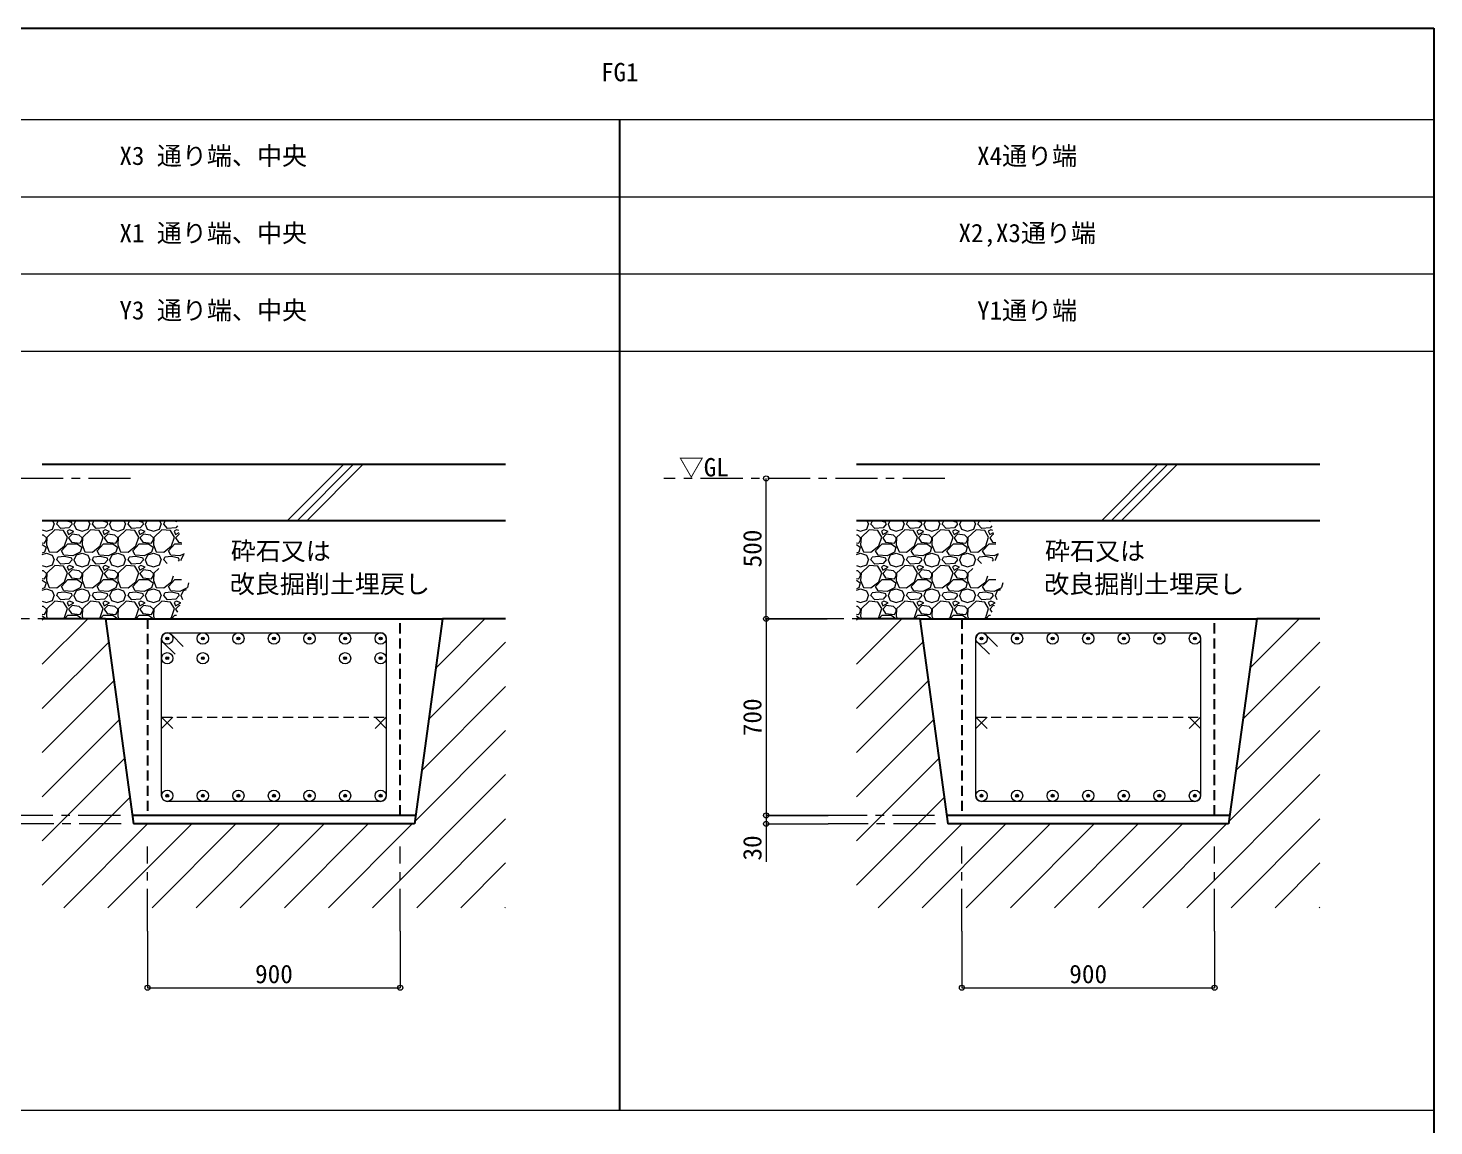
# Model space of a CAD drawing. Units: millimetres on the paper, enlarged 100 times, with parts at 1:30. Extents: x -138278 to 134990, y -16593 to 30671.
# Drawn here: x 99065 to 115755, y -5030 to 7996 of the extents above; entities that cross this region are included whole.
import ezdxf
from ezdxf.enums import TextEntityAlignment as Align

# ---------------------------------------------------------------- set-up
doc = ezdxf.new("R2010")
doc.units = ezdxf.units.MM
doc.header["$LTSCALE"] = 100
doc.linetypes.add('CHAIN1', pattern=[8, 5, -1, 1, -1])
doc.linetypes.add('DASHED1', pattern=[1.8, 1.2, -0.6])
for name, color, linetype, lineweight in [('1-0_基準線', 3, 'Continuous', 25), ('1-1_躯体', 7, 'Continuous', 18), ('1-5_仕上げ', 7, 'Continuous', 18), ('1-7_寸法', 4, 'Continuous', 9), ('1-8_補助線', 4, 'Continuous', 9), ('1-F_', 4, 'CHAIN1', 9), ('E-E_', 1, 'Continuous', 18)]:
    doc.layers.add(name, color=color, linetype=linetype, lineweight=lineweight)
doc.layers.add('1-2_間仕切り', color=7, linetype='Continuous')
doc.styles.add('ＭＳ ゴシック', font='')
doc.styles.get('ＭＳ ゴシック').set_extended_font_data('MS Gothic')

# ---------------------------------------------------------------- blocks, each defined once
blk = doc.blocks.new('D25')
at = {"layer": '1-1_躯体'}
for radius in [2011, 503, 377, 251, 126]:
    blk.add_circle((0, 0), radius, dxfattribs=at)
blk = doc.blocks.new('_Small')
at = {"layer": 'E-E_'}
blk.add_circle((0, 0), 25, dxfattribs=at)

msp = doc.modelspace()

# ---------------------------------------------------------------- linework, layer by layer
at = {"layer": '1-0_基準線'}
for p, q in [((96421.3, 7995.8), (115754.6, 7995.8)), ((115754.6, 7995.8), (115754.6, -10843.1)), ((106087.9, 6912.5), (106087.9, -4843.1)), ((99234.1, 2820), (104734.1, 2820)), ((108900.8, 2820), (114400.8, 2820)), ((99234.1, 2153.3), (104734.1, 2153.3)), ((108900.8, 2153.3), (114400.8, 2153.3)), ((99984.1, 986.6), (99234.1, 986.6)), ((99984.1, 986.6), (103984.1, 986.6)), ((99984.1, 986.6), (100317.4, -1446.3)), ((103984.1, 986.6), (103650.8, -1446.3)), ((104734.1, 986.6), (103984.1, 986.6)), ((109650.8, 986.6), (108900.8, 986.6)), ((109650.8, 986.6), (113650.8, 986.6)), ((109650.8, 986.6), (109984.1, -1446.3)), ((113650.8, 986.6), (113317.4, -1446.3)), ((114400.8, 986.6), (113650.8, 986.6)), ((103660, -1346.3), (100306.3, -1346.3)), ((103650.8, -1446.3), (100317.4, -1446.3)), ((113326.7, -1346.3), (109973, -1346.3)), ((113317.4, -1446.3), (109984.1, -1446.3))]:
    msp.add_line(p, q, dxfattribs=at)
at = {"layer": '1-0_基準線', "color": 7, "lineweight": 18}
for p, q in [((96421.3, 6912.5), (115754.6, 6912.5)), ((96421.3, 5995.8), (115754.6, 5995.8)), ((96421.3, 5079.2), (115754.6, 5079.2)), ((96421.3, 4162.5), (115754.6, 4162.5)), ((96421.3, -4843.1), (115754.6, -4843.1))]:
    msp.add_line(p, q, dxfattribs=at)
at = {"layer": '1-0_基準線', "linetype": 'DASHED1'}
for p, q in [((100484.1, 986.6), (100484.1, -1346.3)), ((103484.1, -1346.3), (103484.1, 986.6)), ((110150.8, 986.6), (110150.8, -1346.3)), ((113150.8, -1346.3), (113150.8, 986.6))]:
    msp.add_line(p, q, dxfattribs=at)
at = {"layer": '1-1_躯体'}
for p, q in [((100650.8, -1113), (100650.8, 753.3)), ((100670.5, 706.1), (100811, 565.7)), ((100717.4, 820), (103250.8, 820)), ((100766.2, 800.4), (100906.7, 659.9)), ((103317.4, 753.3), (103317.4, -1113)), ((110317.4, -1113), (110317.4, 753.3)), ((110337.2, 706.1), (110477.7, 565.7)), ((110384.1, 820), (112917.4, 820)), ((110432.9, 800.4), (110573.4, 659.9)), ((112984.1, 753.3), (112984.1, -1113)), ((100650.8, -313.2), (100784.1, -179.9)), ((100784.1, -313.2), (100650.8, -179.9)), ((103184.1, -313.2), (103317.4, -179.9)), ((103317.4, -313.2), (103184.1, -179.9)), ((110317.4, -313.2), (110450.8, -179.9)), ((110450.8, -313.2), (110317.4, -179.9)), ((112850.8, -313.2), (112984.1, -179.9)), ((112984.1, -313.2), (112850.8, -179.9)), ((103250.8, -1179.7), (100717.4, -1179.7)), ((112917.4, -1179.7), (110384.1, -1179.7))]:
    msp.add_line(p, q, dxfattribs=at)
at = {"layer": '1-1_躯体', "linetype": 'DASHED1'}
for p, q in [((100650.8, -179.9), (103317.4, -179.9)), ((110317.4, -179.9), (112984.1, -179.9))]:
    msp.add_line(p, q, dxfattribs=at)
at = {"layer": '1-1_躯体'}
for centre, start, end in [((100717.4, 753.3), 90, 180), ((103250.8, 753.3), 0, 90), ((110384.1, 753.3), 90, 180), ((112917.4, 753.3), 0, 90), ((100717.4, -1113), 180, 270), ((103250.8, -1113), 270, 0), ((110384.1, -1113), 180, 270), ((112917.4, -1113), 270, 0)]:
    msp.add_arc(centre, 66.7, start, end, dxfattribs=at)
at = {"layer": '1-7_寸法'}
for p, q in [((107826.1, 986.6), (107826.1, 2653.3)), ((107815, 986.6), (108552.3, 986.6)), ((108552.3, 986.6), (107826.1, 986.6)), ((107826.1, 986.6), (107826.1, -1346.3)), ((107826.1, -1346.3), (108563.4, -1346.3)), ((108563.4, -1346.3), (107826.1, -1346.3)), ((107826.1, -1446.3), (108563.4, -1446.3)), ((100484.1, -2718.1), (100484.1, -3391.2)), ((103484.1, -2718.1), (103484.1, -3391.2)), ((110150.8, -2718.1), (110150.8, -3391.2)), ((113150.8, -2718.1), (113150.8, -3391.2)), ((100484.1, -3391.2), (103484.1, -3391.2)), ((110150.8, -3391.2), (113150.8, -3391.2))]:
    msp.add_line(p, q, dxfattribs=at)
msp.add_lwpolyline([(107826.1, -1346.3), (107826.1, -1446.3), (107826.1, -1898.9)], dxfattribs=at)
at = {"layer": '1-8_補助線'}
for p, q in [((102145.1, 2153.3), (102811.8, 2820)), ((102261.8, 2153.3), (102928.4, 2820)), ((102378.4, 2153.3), (103045.1, 2820)), ((111811.8, 2153.3), (112478.4, 2820)), ((111928.4, 2153.3), (112595.1, 2820)), ((112045.1, 2153.3), (112711.8, 2820)), ((99234.1, 2042.9), (99282.6, 2028.6)), ((99282.6, 2028.6), (99354.6, 2049.8)), ((99384.2, 2041.3), (99286.8, 1952.4)), ((99354.6, 2049.8), (99375.7, 2109)), ((99355.3, 2153.3), (99375.7, 2109)), ((99485.8, 2032.8), (99384.2, 2041.3)), ((99405.4, 2109), (99418.1, 2142.9)), ((99451.9, 2058.2), (99405.4, 2109)), ((99498.5, 2151.4), (99418.1, 2142.9)), ((99549.3, 2066.7), (99451.9, 2058.2)), ((99532.4, 1956.6), (99485.8, 2032.8)), ((99583.2, 2130.2), (99498.5, 2151.4)), ((99557.8, 2041.3), (99528.1, 2028.6)), ((99528.1, 2028.6), (99545.1, 1986.3)), ((99545.1, 1986.3), (99608.6, 2024.4)), ((99587.4, 2109), (99549.3, 2066.7)), ((99608.6, 2024.4), (99557.8, 2041.3)), ((99587.4, 2109), (99583.2, 2130.2)), ((99608.6, 2109), (99634, 2049.8)), ((99612.8, 2109), (99631.7, 2153.3)), ((99634, 2049.8), (99705.9, 2028.6)), ((99705.9, 2028.6), (99777.9, 2049.8)), ((99807.5, 2041.3), (99710.2, 1952.4)), ((99777.9, 2049.8), (99799.1, 2109)), ((99778.6, 2153.3), (99799.1, 2109)), ((99909.1, 2032.8), (99807.5, 2041.3)), ((99828.7, 2109), (99841.4, 2142.9)), ((99875.3, 2058.2), (99828.7, 2109)), ((99921.8, 2151.4), (99841.4, 2142.9)), ((99972.6, 2066.7), (99875.3, 2058.2)), ((99955.7, 1956.6), (99909.1, 2032.8)), ((100006.5, 2130.2), (99921.8, 2151.4)), ((99981.1, 2041.3), (99951.5, 2028.6)), ((99951.5, 2028.6), (99968.4, 1986.3)), ((99968.4, 1986.3), (100031.9, 2024.4)), ((100010.7, 2109), (99972.6, 2066.7)), ((100031.9, 2024.4), (99981.1, 2041.3)), ((100010.7, 2109), (100006.5, 2130.2)), ((100031.9, 2109), (100057.3, 2049.8)), ((100036.1, 2109), (100055.1, 2153.3)), ((100057.3, 2049.8), (100129.3, 2028.6)), ((100129.3, 2028.6), (100201.2, 2049.8)), ((100230.9, 2041.3), (100133.5, 1952.4)), ((100201.2, 2049.8), (100222.4, 2109)), ((100202, 2153.3), (100222.4, 2109)), ((100332.5, 2032.8), (100230.9, 2041.3)), ((100252, 2109), (100264.7, 2142.9)), ((100298.6, 2058.2), (100252, 2109)), ((100345.2, 2151.4), (100264.7, 2142.9)), ((100396, 2066.7), (100298.6, 2058.2)), ((100379, 1956.6), (100332.5, 2032.8)), ((100429.8, 2130.2), (100345.2, 2151.4)), ((100404.4, 2041.3), (100374.8, 2028.6)), ((100374.8, 2028.6), (100391.7, 1986.3)), ((100391.7, 1986.3), (100455.2, 2024.4)), ((100434.1, 2109), (100396, 2066.7)), ((100455.2, 2024.4), (100404.4, 2041.3)), ((100434.1, 2109), (100429.8, 2130.2)), ((100455.2, 2109), (100480.6, 2049.8)), ((100459.5, 2109), (100478.4, 2153.3)), ((100480.6, 2049.8), (100552.6, 2028.6)), ((100552.6, 2028.6), (100624.6, 2049.8)), ((100654.2, 2041.3), (100556.8, 1952.4)), ((100624.6, 2049.8), (100645.7, 2109)), ((100625.3, 2153.3), (100645.7, 2109)), ((100755.8, 2032.8), (100654.2, 2041.3)), ((100675.4, 2109), (100688.1, 2142.9)), ((100721.9, 2058.2), (100675.4, 2109)), ((100768.5, 2151.4), (100688.1, 2142.9)), ((100819.3, 2066.7), (100721.9, 2058.2)), ((100802.4, 1956.6), (100755.8, 2032.8)), ((100829.8, 2136.1), (100768.5, 2151.4)), ((100827.8, 2041.3), (100798.1, 2028.6)), ((100798.1, 2028.6), (100815.1, 1986.3)), ((100815.1, 1986.3), (100858.2, 2012.2)), ((100840.3, 2090.1), (100819.3, 2066.7)), ((100853.5, 2032.7), (100827.8, 2041.3)), ((108900.8, 2042.9), (108949.3, 2028.6)), ((108949.3, 2028.6), (109021.2, 2049.8)), ((109050.9, 2041.3), (108953.5, 1952.4)), ((109021.2, 2049.8), (109042.4, 2109)), ((109022, 2153.3), (109042.4, 2109)), ((109152.5, 2032.8), (109050.9, 2041.3)), ((109072, 2109), (109084.7, 2142.9)), ((109118.6, 2058.2), (109072, 2109)), ((109165.2, 2151.4), (109084.7, 2142.9)), ((109216, 2066.7), (109118.6, 2058.2)), ((109199, 1956.6), (109152.5, 2032.8)), ((109249.8, 2130.2), (109165.2, 2151.4)), ((109224.4, 2041.3), (109194.8, 2028.6)), ((109194.8, 2028.6), (109211.7, 1986.3)), ((109211.7, 1986.3), (109275.2, 2024.4)), ((109254.1, 2109), (109216, 2066.7)), ((109275.2, 2024.4), (109224.4, 2041.3)), ((109254.1, 2109), (109249.8, 2130.2)), ((109275.2, 2109), (109300.6, 2049.8)), ((109279.5, 2109), (109298.4, 2153.3)), ((109300.6, 2049.8), (109372.6, 2028.6)), ((109372.6, 2028.6), (109444.6, 2049.8)), ((109474.2, 2041.3), (109376.8, 1952.4)), ((109444.6, 2049.8), (109465.7, 2109)), ((109445.3, 2153.3), (109465.7, 2109)), ((109575.8, 2032.8), (109474.2, 2041.3)), ((109495.4, 2109), (109508.1, 2142.9)), ((109541.9, 2058.2), (109495.4, 2109)), ((109588.5, 2151.4), (109508.1, 2142.9)), ((109639.3, 2066.7), (109541.9, 2058.2)), ((109622.4, 1956.6), (109575.8, 2032.8)), ((109673.2, 2130.2), (109588.5, 2151.4)), ((109647.8, 2041.3), (109618.1, 2028.6)), ((109618.1, 2028.6), (109635.1, 1986.3)), ((109635.1, 1986.3), (109698.6, 2024.4)), ((109677.4, 2109), (109639.3, 2066.7)), ((109698.6, 2024.4), (109647.8, 2041.3)), ((109677.4, 2109), (109673.2, 2130.2)), ((109698.6, 2109), (109724, 2049.8)), ((109702.8, 2109), (109721.7, 2153.3)), ((109724, 2049.8), (109795.9, 2028.6)), ((109795.9, 2028.6), (109867.9, 2049.8)), ((109897.5, 2041.3), (109800.2, 1952.4)), ((109867.9, 2049.8), (109889.1, 2109)), ((109868.6, 2153.3), (109889.1, 2109)), ((109999.1, 2032.8), (109897.5, 2041.3)), ((109918.7, 2109), (109931.4, 2142.9)), ((109965.3, 2058.2), (109918.7, 2109)), ((110011.8, 2151.4), (109931.4, 2142.9)), ((110062.6, 2066.7), (109965.3, 2058.2)), ((110045.7, 1956.6), (109999.1, 2032.8)), ((110096.5, 2130.2), (110011.8, 2151.4)), ((110071.1, 2041.3), (110041.5, 2028.6)), ((110041.5, 2028.6), (110058.4, 1986.3)), ((110058.4, 1986.3), (110121.9, 2024.4)), ((110100.7, 2109), (110062.6, 2066.7)), ((110121.9, 2024.4), (110071.1, 2041.3)), ((110100.7, 2109), (110096.5, 2130.2)), ((110121.9, 2109), (110147.3, 2049.8)), ((110126.1, 2109), (110145.1, 2153.3)), ((110147.3, 2049.8), (110219.3, 2028.6)), ((110219.3, 2028.6), (110291.2, 2049.8)), ((110320.9, 2041.3), (110223.5, 1952.4)), ((110291.2, 2049.8), (110312.4, 2109)), ((110292, 2153.3), (110312.4, 2109)), ((110422.5, 2032.8), (110320.9, 2041.3)), ((110342, 2109), (110354.7, 2142.9)), ((110388.6, 2058.2), (110342, 2109)), ((110435.2, 2151.4), (110354.7, 2142.9)), ((110486, 2066.7), (110388.6, 2058.2)), ((110469, 1956.6), (110422.5, 2032.8)), ((110496.5, 2136.1), (110435.2, 2151.4)), ((110494.4, 2041.3), (110464.8, 2028.6)), ((110464.8, 2028.6), (110481.7, 1986.3)), ((110481.7, 1986.3), (110524.9, 2012.2)), ((110507, 2090.1), (110486, 2066.7)), ((110520.1, 2032.7), (110494.4, 2041.3)), ((99248.7, 1977.8), (99234.1, 1980)), ((99234.1, 1888), (99261.4, 1884.7)), ((99234.1, 1868.7), (99278.4, 1838.1)), ((99282.6, 1948.2), (99248.7, 1977.8)), ((99261.4, 1884.7), (99282.6, 1922.8)), ((99278.4, 1838.1), (99261.4, 1778.8)), ((99286.8, 1952.4), (99282.6, 1863.5)), ((99282.6, 1922.8), (99282.6, 1948.2)), ((99282.6, 1863.5), (99316.5, 1783.1)), ((99405.4, 1778.8), (99498.5, 1850.8)), ((99460.4, 1791.5), (99536.6, 1876.2)), ((99498.5, 1850.8), (99532.4, 1956.6)), ((99536.6, 1876.2), (99646.7, 1876.2)), ((99587.4, 1990.5), (99545.1, 1948.2)), ((99545.1, 1948.2), (99578.9, 1897.4)), ((99578.9, 1897.4), (99684.8, 1884.7)), ((99672.1, 1977.8), (99587.4, 1990.5)), ((99646.7, 1876.2), (99701.7, 1838.1)), ((99705.9, 1948.2), (99672.1, 1977.8)), ((99684.8, 1884.7), (99705.9, 1922.8)), ((99701.7, 1838.1), (99684.8, 1778.8)), ((99710.2, 1952.4), (99705.9, 1863.5)), ((99705.9, 1922.8), (99705.9, 1948.2)), ((99705.9, 1863.5), (99739.8, 1783.1)), ((99828.7, 1778.8), (99921.8, 1850.8)), ((99883.7, 1791.5), (99959.9, 1876.2)), ((99921.8, 1850.8), (99955.7, 1956.6)), ((99959.9, 1876.2), (100070, 1876.2)), ((100010.7, 1990.5), (99968.4, 1948.2)), ((99968.4, 1948.2), (100002.3, 1897.4)), ((100002.3, 1897.4), (100108.1, 1884.7)), ((100095.4, 1977.8), (100010.7, 1990.5)), ((100070, 1876.2), (100125, 1838.1)), ((100129.3, 1948.2), (100095.4, 1977.8)), ((100108.1, 1884.7), (100129.3, 1922.8)), ((100125, 1838.1), (100108.1, 1778.8)), ((100133.5, 1952.4), (100129.3, 1863.5)), ((100129.3, 1922.8), (100129.3, 1948.2)), ((100129.3, 1863.5), (100163.1, 1783.1)), ((100252, 1778.8), (100345.2, 1850.8)), ((100307.1, 1791.5), (100383.3, 1876.2)), ((100345.2, 1850.8), (100379, 1956.6)), ((100383.3, 1876.2), (100493.3, 1876.2)), ((100434.1, 1990.5), (100391.7, 1948.2)), ((100391.7, 1948.2), (100425.6, 1897.4)), ((100425.6, 1897.4), (100531.4, 1884.7)), ((100518.7, 1977.8), (100434.1, 1990.5)), ((100493.3, 1876.2), (100548.4, 1838.1)), ((100552.6, 1948.2), (100518.7, 1977.8)), ((100531.4, 1884.7), (100552.6, 1922.8)), ((100548.4, 1838.1), (100531.4, 1778.8)), ((100556.8, 1952.4), (100552.6, 1863.5)), ((100552.6, 1922.8), (100552.6, 1948.2)), ((100552.6, 1863.5), (100586.5, 1783.1)), ((100675.4, 1778.8), (100768.5, 1850.8)), ((100730.4, 1791.5), (100806.6, 1876.2)), ((100768.5, 1850.8), (100802.4, 1956.6)), ((100806.6, 1876.2), (100889.3, 1876.2)), ((100857.4, 1990.5), (100815.1, 1948.2)), ((100815.1, 1948.2), (100848.9, 1897.4)), ((100848.9, 1897.4), (100885.5, 1893)), ((100863.4, 1989.6), (100857.4, 1990.5)), ((108915.4, 1977.8), (108900.8, 1980)), ((108900.8, 1888), (108928.1, 1884.7)), ((108900.8, 1868.7), (108945, 1838.1)), ((108949.3, 1948.2), (108915.4, 1977.8)), ((108928.1, 1884.7), (108949.3, 1922.8)), ((108945, 1838.1), (108928.1, 1778.8)), ((108953.5, 1952.4), (108949.3, 1863.5)), ((108949.3, 1922.8), (108949.3, 1948.2)), ((108949.3, 1863.5), (108983.1, 1783.1)), ((109072, 1778.8), (109165.2, 1850.8)), ((109127.1, 1791.5), (109203.3, 1876.2)), ((109165.2, 1850.8), (109199, 1956.6)), ((109203.3, 1876.2), (109313.3, 1876.2)), ((109254.1, 1990.5), (109211.7, 1948.2)), ((109211.7, 1948.2), (109245.6, 1897.4)), ((109245.6, 1897.4), (109351.4, 1884.7)), ((109338.7, 1977.8), (109254.1, 1990.5)), ((109313.3, 1876.2), (109368.4, 1838.1)), ((109372.6, 1948.2), (109338.7, 1977.8)), ((109351.4, 1884.7), (109372.6, 1922.8)), ((109368.4, 1838.1), (109351.4, 1778.8)), ((109376.8, 1952.4), (109372.6, 1863.5)), ((109372.6, 1922.8), (109372.6, 1948.2)), ((109372.6, 1863.5), (109406.5, 1783.1)), ((109495.4, 1778.8), (109588.5, 1850.8)), ((109550.4, 1791.5), (109626.6, 1876.2)), ((109588.5, 1850.8), (109622.4, 1956.6)), ((109626.6, 1876.2), (109736.7, 1876.2)), ((109677.4, 1990.5), (109635.1, 1948.2)), ((109635.1, 1948.2), (109668.9, 1897.4)), ((109668.9, 1897.4), (109774.8, 1884.7)), ((109762.1, 1977.8), (109677.4, 1990.5)), ((109736.7, 1876.2), (109791.7, 1838.1)), ((109795.9, 1948.2), (109762.1, 1977.8)), ((109774.8, 1884.7), (109795.9, 1922.8)), ((109791.7, 1838.1), (109774.8, 1778.8)), ((109800.2, 1952.4), (109795.9, 1863.5)), ((109795.9, 1922.8), (109795.9, 1948.2)), ((109795.9, 1863.5), (109829.8, 1783.1)), ((109918.7, 1778.8), (110011.8, 1850.8)), ((109973.7, 1791.5), (110049.9, 1876.2)), ((110011.8, 1850.8), (110045.7, 1956.6)), ((110049.9, 1876.2), (110160, 1876.2)), ((110100.7, 1990.5), (110058.4, 1948.2)), ((110058.4, 1948.2), (110092.3, 1897.4)), ((110092.3, 1897.4), (110198.1, 1884.7)), ((110185.4, 1977.8), (110100.7, 1990.5)), ((110160, 1876.2), (110215, 1838.1)), ((110219.3, 1948.2), (110185.4, 1977.8)), ((110198.1, 1884.7), (110219.3, 1922.8)), ((110215, 1838.1), (110198.1, 1778.8)), ((110223.5, 1952.4), (110219.3, 1863.5)), ((110219.3, 1922.8), (110219.3, 1948.2)), ((110219.3, 1863.5), (110253.1, 1783.1)), ((110342, 1778.8), (110435.2, 1850.8)), ((110397.1, 1791.5), (110473.3, 1876.2)), ((110435.2, 1850.8), (110469, 1956.6)), ((110473.3, 1876.2), (110556, 1876.2)), ((110524.1, 1990.5), (110481.7, 1948.2)), ((110481.7, 1948.2), (110515.6, 1897.4)), ((110515.6, 1897.4), (110552.2, 1893)), ((110530, 1989.6), (110524.1, 1990.5)), ((99261.4, 1778.8), (99234.1, 1764.5)), ((99234.1, 1751), (99282.6, 1766.1)), ((99282.6, 1766.1), (99350.3, 1740.7)), ((99316.5, 1783.1), (99405.4, 1778.8)), ((99350.3, 1740.7), (99375.7, 1685.7)), ((99354.6, 1626.4), (99375.7, 1685.7)), ((99405.4, 1685.7), (99418.1, 1719.6)), ((99451.9, 1634.9), (99405.4, 1685.7)), ((99498.5, 1728), (99418.1, 1719.6)), ((99490, 1740.7), (99460.4, 1791.5)), ((99595.9, 1732.3), (99490, 1740.7)), ((99583.2, 1706.9), (99498.5, 1728)), ((99587.4, 1685.7), (99549.3, 1643.4)), ((99587.4, 1685.7), (99583.2, 1706.9)), ((99684.8, 1778.8), (99595.9, 1732.3)), ((99608.6, 1685.7), (99634, 1626.4)), ((99612.8, 1685.7), (99638.2, 1745)), ((99638.2, 1745), (99705.9, 1766.1)), ((99705.9, 1766.1), (99773.7, 1740.7)), ((99739.8, 1783.1), (99828.7, 1778.8)), ((99773.7, 1740.7), (99799.1, 1685.7)), ((99777.9, 1626.4), (99799.1, 1685.7)), ((99828.7, 1685.7), (99841.4, 1719.6)), ((99875.3, 1634.9), (99828.7, 1685.7)), ((99921.8, 1728), (99841.4, 1719.6)), ((99913.4, 1740.7), (99883.7, 1791.5)), ((100019.2, 1732.3), (99913.4, 1740.7)), ((100006.5, 1706.9), (99921.8, 1728)), ((100010.7, 1685.7), (99972.6, 1643.4)), ((100010.7, 1685.7), (100006.5, 1706.9)), ((100108.1, 1778.8), (100019.2, 1732.3)), ((100031.9, 1685.7), (100057.3, 1626.4)), ((100036.1, 1685.7), (100061.5, 1745)), ((100061.5, 1745), (100129.3, 1766.1)), ((100129.3, 1766.1), (100197, 1740.7)), ((100163.1, 1783.1), (100252, 1778.8)), ((100197, 1740.7), (100222.4, 1685.7)), ((100201.2, 1626.4), (100222.4, 1685.7)), ((100252, 1685.7), (100264.7, 1719.6)), ((100298.6, 1634.9), (100252, 1685.7)), ((100345.2, 1728), (100264.7, 1719.6)), ((100336.7, 1740.7), (100307.1, 1791.5)), ((100442.5, 1732.3), (100336.7, 1740.7)), ((100429.8, 1706.9), (100345.2, 1728)), ((100434.1, 1685.7), (100396, 1643.4)), ((100434.1, 1685.7), (100429.8, 1706.9)), ((100531.4, 1778.8), (100442.5, 1732.3)), ((100455.2, 1685.7), (100480.6, 1626.4)), ((100459.5, 1685.7), (100484.9, 1745)), ((100484.9, 1745), (100552.6, 1766.1)), ((100552.6, 1766.1), (100620.3, 1740.7)), ((100586.5, 1783.1), (100675.4, 1778.8)), ((100620.3, 1740.7), (100645.7, 1685.7)), ((100624.6, 1626.4), (100645.7, 1685.7)), ((100675.4, 1685.7), (100688.1, 1719.6)), ((100715.3, 1642.1), (100675.4, 1685.7)), ((100768.5, 1728), (100688.1, 1719.6)), ((100760, 1740.7), (100730.4, 1791.5)), ((100865.9, 1732.3), (100760, 1740.7)), ((100853.2, 1706.9), (100768.5, 1728)), ((100857.4, 1685.7), (100844.9, 1671.8)), ((100857.4, 1685.7), (100853.2, 1706.9)), ((100916.3, 1758.7), (100865.9, 1732.3)), ((100878.6, 1685.7), (100881, 1680.1)), ((100882.8, 1685.7), (100908.2, 1745)), ((100908.2, 1745), (100918.7, 1748.3)), ((108928.1, 1778.8), (108900.8, 1764.5)), ((108900.8, 1751), (108949.3, 1766.1)), ((108949.3, 1766.1), (109017, 1740.7)), ((108983.1, 1783.1), (109072, 1778.8)), ((109017, 1740.7), (109042.4, 1685.7)), ((109021.2, 1626.4), (109042.4, 1685.7)), ((109072, 1685.7), (109084.7, 1719.6)), ((109118.6, 1634.9), (109072, 1685.7)), ((109165.2, 1728), (109084.7, 1719.6)), ((109156.7, 1740.7), (109127.1, 1791.5)), ((109262.5, 1732.3), (109156.7, 1740.7)), ((109249.8, 1706.9), (109165.2, 1728)), ((109254.1, 1685.7), (109216, 1643.4)), ((109254.1, 1685.7), (109249.8, 1706.9)), ((109351.4, 1778.8), (109262.5, 1732.3)), ((109275.2, 1685.7), (109300.6, 1626.4)), ((109279.5, 1685.7), (109304.9, 1745)), ((109304.9, 1745), (109372.6, 1766.1)), ((109372.6, 1766.1), (109440.3, 1740.7)), ((109406.5, 1783.1), (109495.4, 1778.8)), ((109440.3, 1740.7), (109465.7, 1685.7)), ((109444.6, 1626.4), (109465.7, 1685.7)), ((109495.4, 1685.7), (109508.1, 1719.6)), ((109541.9, 1634.9), (109495.4, 1685.7)), ((109588.5, 1728), (109508.1, 1719.6)), ((109580, 1740.7), (109550.4, 1791.5)), ((109685.9, 1732.3), (109580, 1740.7)), ((109673.2, 1706.9), (109588.5, 1728)), ((109677.4, 1685.7), (109639.3, 1643.4)), ((109677.4, 1685.7), (109673.2, 1706.9)), ((109774.8, 1778.8), (109685.9, 1732.3)), ((109698.6, 1685.7), (109724, 1626.4)), ((109702.8, 1685.7), (109728.2, 1745)), ((109728.2, 1745), (109795.9, 1766.1)), ((109795.9, 1766.1), (109863.7, 1740.7)), ((109829.8, 1783.1), (109918.7, 1778.8)), ((109863.7, 1740.7), (109889.1, 1685.7)), ((109867.9, 1626.4), (109889.1, 1685.7)), ((109918.7, 1685.7), (109931.4, 1719.6)), ((109965.3, 1634.9), (109918.7, 1685.7)), ((110011.8, 1728), (109931.4, 1719.6)), ((110003.4, 1740.7), (109973.7, 1791.5)), ((110109.2, 1732.3), (110003.4, 1740.7)), ((110096.5, 1706.9), (110011.8, 1728)), ((110100.7, 1685.7), (110062.6, 1643.4)), ((110100.7, 1685.7), (110096.5, 1706.9)), ((110198.1, 1778.8), (110109.2, 1732.3)), ((110121.9, 1685.7), (110147.3, 1626.4)), ((110126.1, 1685.7), (110151.5, 1745)), ((110151.5, 1745), (110219.3, 1766.1)), ((110219.3, 1766.1), (110287, 1740.7)), ((110253.1, 1783.1), (110342, 1778.8)), ((110287, 1740.7), (110312.4, 1685.7)), ((110291.2, 1626.4), (110312.4, 1685.7)), ((110342, 1685.7), (110354.7, 1719.6)), ((110382, 1642.1), (110342, 1685.7)), ((110435.2, 1728), (110354.7, 1719.6)), ((110426.7, 1740.7), (110397.1, 1791.5)), ((110532.5, 1732.3), (110426.7, 1740.7)), ((110519.8, 1706.9), (110435.2, 1728)), ((110524.1, 1685.7), (110511.5, 1671.8)), ((110524.1, 1685.7), (110519.8, 1706.9)), ((110582.9, 1758.7), (110532.5, 1732.3)), ((110545.2, 1685.7), (110547.6, 1680.1)), ((110549.5, 1685.7), (110574.9, 1745)), ((110574.9, 1745), (110585.3, 1748.3)), ((99234.1, 1619.5), (99282.6, 1605.3)), ((99248.7, 1554.5), (99234.1, 1556.7)), ((99282.6, 1524.8), (99248.7, 1554.5)), ((99282.6, 1605.3), (99354.6, 1626.4)), ((99286.8, 1529.1), (99282.6, 1440.2)), ((99282.6, 1499.4), (99282.6, 1524.8)), ((99384.2, 1618), (99286.8, 1529.1)), ((99485.8, 1609.5), (99384.2, 1618)), ((99549.3, 1643.4), (99451.9, 1634.9)), ((99532.4, 1533.3), (99485.8, 1609.5)), ((99498.5, 1427.5), (99532.4, 1533.3)), ((99557.8, 1618), (99528.1, 1605.3)), ((99528.1, 1605.3), (99545.1, 1562.9)), ((99545.1, 1562.9), (99608.6, 1601)), ((99587.4, 1567.2), (99545.1, 1524.8)), ((99545.1, 1524.8), (99578.9, 1474)), ((99608.6, 1601), (99557.8, 1618)), ((99672.1, 1554.5), (99587.4, 1567.2)), ((99634, 1626.4), (99705.9, 1605.3)), ((99705.9, 1524.8), (99672.1, 1554.5)), ((99705.9, 1605.3), (99777.9, 1626.4)), ((99710.2, 1529.1), (99705.9, 1440.2)), ((99705.9, 1499.4), (99705.9, 1524.8)), ((99807.5, 1618), (99710.2, 1529.1)), ((99909.1, 1609.5), (99807.5, 1618)), ((99972.6, 1643.4), (99875.3, 1634.9)), ((99955.7, 1533.3), (99909.1, 1609.5)), ((99921.8, 1427.5), (99955.7, 1533.3)), ((99981.1, 1618), (99951.5, 1605.3)), ((99951.5, 1605.3), (99968.4, 1562.9)), ((99968.4, 1562.9), (100031.9, 1601)), ((100010.7, 1567.2), (99968.4, 1524.8)), ((99968.4, 1524.8), (100002.3, 1474)), ((100031.9, 1601), (99981.1, 1618)), ((100095.4, 1554.5), (100010.7, 1567.2)), ((100057.3, 1626.4), (100129.3, 1605.3)), ((100129.3, 1524.8), (100095.4, 1554.5)), ((100129.3, 1605.3), (100201.2, 1626.4)), ((100133.5, 1529.1), (100129.3, 1440.2)), ((100129.3, 1499.4), (100129.3, 1524.8)), ((100230.9, 1618), (100133.5, 1529.1)), ((100332.5, 1609.5), (100230.9, 1618)), ((100396, 1643.4), (100298.6, 1634.9)), ((100379, 1533.3), (100332.5, 1609.5)), ((100345.2, 1427.5), (100379, 1533.3)), ((100404.4, 1618), (100374.8, 1605.3)), ((100374.8, 1605.3), (100391.7, 1562.9)), ((100391.7, 1562.9), (100455.2, 1601)), ((100434.1, 1567.2), (100391.7, 1524.8)), ((100391.7, 1524.8), (100425.6, 1474)), ((100455.2, 1601), (100404.4, 1618)), ((100518.7, 1554.5), (100434.1, 1567.2)), ((100480.6, 1626.4), (100552.6, 1605.3)), ((100552.6, 1524.8), (100518.7, 1554.5)), ((100552.6, 1605.3), (100624.6, 1626.4)), ((100556.8, 1529.1), (100552.6, 1440.2)), ((100552.6, 1499.4), (100552.6, 1524.8)), ((100616.1, 1583.2), (100556.8, 1529.1)), ((108900.8, 1619.5), (108949.3, 1605.3)), ((108915.4, 1554.5), (108900.8, 1556.7)), ((108949.3, 1524.8), (108915.4, 1554.5)), ((108949.3, 1605.3), (109021.2, 1626.4)), ((108953.5, 1529.1), (108949.3, 1440.2)), ((108949.3, 1499.4), (108949.3, 1524.8)), ((109050.9, 1618), (108953.5, 1529.1)), ((109152.5, 1609.5), (109050.9, 1618)), ((109216, 1643.4), (109118.6, 1634.9)), ((109199, 1533.3), (109152.5, 1609.5)), ((109165.2, 1427.5), (109199, 1533.3)), ((109224.4, 1618), (109194.8, 1605.3)), ((109194.8, 1605.3), (109211.7, 1562.9)), ((109211.7, 1562.9), (109275.2, 1601)), ((109254.1, 1567.2), (109211.7, 1524.8)), ((109211.7, 1524.8), (109245.6, 1474)), ((109275.2, 1601), (109224.4, 1618)), ((109338.7, 1554.5), (109254.1, 1567.2)), ((109300.6, 1626.4), (109372.6, 1605.3)), ((109372.6, 1524.8), (109338.7, 1554.5)), ((109372.6, 1605.3), (109444.6, 1626.4)), ((109376.8, 1529.1), (109372.6, 1440.2)), ((109372.6, 1499.4), (109372.6, 1524.8)), ((109474.2, 1618), (109376.8, 1529.1)), ((109575.8, 1609.5), (109474.2, 1618)), ((109639.3, 1643.4), (109541.9, 1634.9)), ((109622.4, 1533.3), (109575.8, 1609.5)), ((109588.5, 1427.5), (109622.4, 1533.3)), ((109647.8, 1618), (109618.1, 1605.3)), ((109618.1, 1605.3), (109635.1, 1562.9)), ((109635.1, 1562.9), (109698.6, 1601)), ((109677.4, 1567.2), (109635.1, 1524.8)), ((109635.1, 1524.8), (109668.9, 1474)), ((109698.6, 1601), (109647.8, 1618)), ((109762.1, 1554.5), (109677.4, 1567.2)), ((109724, 1626.4), (109795.9, 1605.3)), ((109795.9, 1524.8), (109762.1, 1554.5)), ((109795.9, 1605.3), (109867.9, 1626.4)), ((109800.2, 1529.1), (109795.9, 1440.2)), ((109795.9, 1499.4), (109795.9, 1524.8)), ((109897.5, 1618), (109800.2, 1529.1)), ((109999.1, 1609.5), (109897.5, 1618)), ((110062.6, 1643.4), (109965.3, 1634.9)), ((110045.7, 1533.3), (109999.1, 1609.5)), ((110011.8, 1427.5), (110045.7, 1533.3)), ((110071.1, 1618), (110041.5, 1605.3)), ((110041.5, 1605.3), (110058.4, 1562.9)), ((110058.4, 1562.9), (110121.9, 1601)), ((110100.7, 1567.2), (110058.4, 1524.8)), ((110058.4, 1524.8), (110092.3, 1474)), ((110121.9, 1601), (110071.1, 1618)), ((110185.4, 1554.5), (110100.7, 1567.2)), ((110147.3, 1626.4), (110219.3, 1605.3)), ((110219.3, 1524.8), (110185.4, 1554.5)), ((110219.3, 1605.3), (110291.2, 1626.4)), ((110223.5, 1529.1), (110219.3, 1440.2)), ((110219.3, 1499.4), (110219.3, 1524.8)), ((110282.7, 1583.2), (110223.5, 1529.1)), ((99234.1, 1464.6), (99261.4, 1461.3)), ((99234.1, 1445.4), (99278.4, 1414.8)), ((99261.4, 1355.5), (99234.1, 1341.2)), ((99234.1, 1327.7), (99282.6, 1342.8)), ((99261.4, 1461.3), (99282.6, 1499.4)), ((99278.4, 1414.8), (99261.4, 1355.5)), ((99282.6, 1440.2), (99316.5, 1359.7)), ((99282.6, 1342.8), (99350.3, 1317.4)), ((99316.5, 1359.7), (99405.4, 1355.5)), ((99405.4, 1355.5), (99498.5, 1427.5)), ((99460.4, 1368.2), (99536.6, 1452.9)), ((99490, 1317.4), (99460.4, 1368.2)), ((99536.6, 1452.9), (99646.7, 1452.9)), ((99578.9, 1474), (99684.8, 1461.3)), ((99684.8, 1355.5), (99595.9, 1308.9)), ((99638.2, 1321.6), (99705.9, 1342.8)), ((99646.7, 1452.9), (99701.7, 1414.8)), ((99684.8, 1461.3), (99705.9, 1499.4)), ((99701.7, 1414.8), (99684.8, 1355.5)), ((99705.9, 1440.2), (99739.8, 1359.7)), ((99705.9, 1342.8), (99773.7, 1317.4)), ((99739.8, 1359.7), (99828.7, 1355.5)), ((99828.7, 1355.5), (99921.8, 1427.5)), ((99883.7, 1368.2), (99959.9, 1452.9)), ((99913.4, 1317.4), (99883.7, 1368.2)), ((99959.9, 1452.9), (100070, 1452.9)), ((100002.3, 1474), (100108.1, 1461.3)), ((100108.1, 1355.5), (100019.2, 1308.9)), ((100061.5, 1321.6), (100129.3, 1342.8)), ((100070, 1452.9), (100125, 1414.8)), ((100108.1, 1461.3), (100129.3, 1499.4)), ((100125, 1414.8), (100108.1, 1355.5)), ((100129.3, 1440.2), (100163.1, 1359.7)), ((100129.3, 1342.8), (100197, 1317.4)), ((100163.1, 1359.7), (100252, 1355.5)), ((100252, 1355.5), (100345.2, 1427.5)), ((100307.1, 1368.2), (100383.3, 1452.9)), ((100336.7, 1317.4), (100307.1, 1368.2)), ((100383.3, 1452.9), (100493.3, 1452.9)), ((100425.6, 1474), (100531.4, 1461.3)), ((100531.4, 1355.5), (100442.5, 1308.9)), ((100484.9, 1321.6), (100552.6, 1342.8)), ((100493.3, 1452.9), (100548.4, 1414.8)), ((100531.4, 1461.3), (100552.6, 1499.4)), ((100548.4, 1414.8), (100531.4, 1355.5)), ((100552.6, 1440.2), (100586.5, 1359.7)), ((100552.6, 1342.8), (100620.3, 1317.4)), ((100586.5, 1359.7), (100675.4, 1355.5)), ((100675.4, 1355.5), (100768.5, 1427.5)), ((100730.4, 1368.2), (100806.6, 1452.9)), ((100760, 1317.4), (100730.4, 1368.2)), ((100768.5, 1427.5), (100791.3, 1498.7)), ((100806.6, 1452.9), (100886.2, 1452.9)), ((100954.1, 1355.2), (100865.9, 1308.9)), ((100970.9, 1412), (100956, 1360)), ((108900.8, 1464.6), (108928.1, 1461.3)), ((108900.8, 1445.4), (108945, 1414.8)), ((108928.1, 1355.5), (108900.8, 1341.2)), ((108900.8, 1327.7), (108949.3, 1342.8)), ((108928.1, 1461.3), (108949.3, 1499.4)), ((108945, 1414.8), (108928.1, 1355.5)), ((108949.3, 1440.2), (108983.1, 1359.7)), ((108949.3, 1342.8), (109017, 1317.4)), ((108983.1, 1359.7), (109072, 1355.5)), ((109072, 1355.5), (109165.2, 1427.5)), ((109127.1, 1368.2), (109203.3, 1452.9)), ((109156.7, 1317.4), (109127.1, 1368.2)), ((109203.3, 1452.9), (109313.3, 1452.9)), ((109245.6, 1474), (109351.4, 1461.3)), ((109351.4, 1355.5), (109262.5, 1308.9)), ((109304.9, 1321.6), (109372.6, 1342.8)), ((109313.3, 1452.9), (109368.4, 1414.8)), ((109351.4, 1461.3), (109372.6, 1499.4)), ((109368.4, 1414.8), (109351.4, 1355.5)), ((109372.6, 1440.2), (109406.5, 1359.7)), ((109372.6, 1342.8), (109440.3, 1317.4)), ((109406.5, 1359.7), (109495.4, 1355.5)), ((109495.4, 1355.5), (109588.5, 1427.5)), ((109550.4, 1368.2), (109626.6, 1452.9)), ((109580, 1317.4), (109550.4, 1368.2)), ((109626.6, 1452.9), (109736.7, 1452.9)), ((109668.9, 1474), (109774.8, 1461.3)), ((109774.8, 1355.5), (109685.9, 1308.9)), ((109728.2, 1321.6), (109795.9, 1342.8)), ((109736.7, 1452.9), (109791.7, 1414.8)), ((109774.8, 1461.3), (109795.9, 1499.4)), ((109791.7, 1414.8), (109774.8, 1355.5)), ((109795.9, 1440.2), (109829.8, 1359.7)), ((109795.9, 1342.8), (109863.7, 1317.4)), ((109829.8, 1359.7), (109918.7, 1355.5)), ((109918.7, 1355.5), (110011.8, 1427.5)), ((109973.7, 1368.2), (110049.9, 1452.9)), ((110003.4, 1317.4), (109973.7, 1368.2)), ((110049.9, 1452.9), (110160, 1452.9)), ((110092.3, 1474), (110198.1, 1461.3)), ((110198.1, 1355.5), (110109.2, 1308.9)), ((110151.5, 1321.6), (110219.3, 1342.8)), ((110160, 1452.9), (110215, 1414.8)), ((110198.1, 1461.3), (110219.3, 1499.4)), ((110215, 1414.8), (110198.1, 1355.5)), ((110219.3, 1440.2), (110253.1, 1359.7)), ((110219.3, 1342.8), (110287, 1317.4)), ((110253.1, 1359.7), (110342, 1355.5)), ((110342, 1355.5), (110435.2, 1427.5)), ((110397.1, 1368.2), (110473.3, 1452.9)), ((110426.7, 1317.4), (110397.1, 1368.2)), ((110435.2, 1427.5), (110457.9, 1498.7)), ((110473.3, 1452.9), (110552.9, 1452.9)), ((110620.8, 1355.2), (110532.5, 1308.9)), ((110637.6, 1412), (110622.7, 1360)), ((99234.1, 1196.2), (99282.6, 1181.9)), ((99282.6, 1181.9), (99354.6, 1203.1)), ((99384.2, 1194.6), (99286.8, 1105.7)), ((99350.3, 1317.4), (99375.7, 1262.4)), ((99354.6, 1203.1), (99375.7, 1262.4)), ((99485.8, 1186.2), (99384.2, 1194.6)), ((99405.4, 1262.4), (99418.1, 1296.2)), ((99451.9, 1211.6), (99405.4, 1262.4)), ((99498.5, 1304.7), (99418.1, 1296.2)), ((99549.3, 1220), (99451.9, 1211.6)), ((99532.4, 1110), (99485.8, 1186.2)), ((99595.9, 1308.9), (99490, 1317.4)), ((99583.2, 1283.5), (99498.5, 1304.7)), ((99557.8, 1194.6), (99528.1, 1181.9)), ((99528.1, 1181.9), (99545.1, 1139.6)), ((99545.1, 1139.6), (99608.6, 1177.7)), ((99587.4, 1262.4), (99549.3, 1220)), ((99608.6, 1177.7), (99557.8, 1194.6)), ((99587.4, 1262.4), (99583.2, 1283.5)), ((99608.6, 1262.4), (99634, 1203.1)), ((99612.8, 1262.4), (99638.2, 1321.6)), ((99634, 1203.1), (99705.9, 1181.9)), ((99705.9, 1181.9), (99777.9, 1203.1)), ((99807.5, 1194.6), (99710.2, 1105.7)), ((99773.7, 1317.4), (99799.1, 1262.4)), ((99777.9, 1203.1), (99799.1, 1262.4)), ((99909.1, 1186.2), (99807.5, 1194.6)), ((99828.7, 1262.4), (99841.4, 1296.2)), ((99875.3, 1211.6), (99828.7, 1262.4)), ((99921.8, 1304.7), (99841.4, 1296.2)), ((99972.6, 1220), (99875.3, 1211.6)), ((99955.7, 1110), (99909.1, 1186.2)), ((100019.2, 1308.9), (99913.4, 1317.4)), ((100006.5, 1283.5), (99921.8, 1304.7)), ((99981.1, 1194.6), (99951.5, 1181.9)), ((99951.5, 1181.9), (99968.4, 1139.6)), ((99968.4, 1139.6), (100031.9, 1177.7)), ((100010.7, 1262.4), (99972.6, 1220)), ((100031.9, 1177.7), (99981.1, 1194.6)), ((100010.7, 1262.4), (100006.5, 1283.5)), ((100031.9, 1262.4), (100057.3, 1203.1)), ((100036.1, 1262.4), (100061.5, 1321.6)), ((100057.3, 1203.1), (100129.3, 1181.9)), ((100129.3, 1181.9), (100201.2, 1203.1)), ((100230.9, 1194.6), (100133.5, 1105.7)), ((100197, 1317.4), (100222.4, 1262.4)), ((100201.2, 1203.1), (100222.4, 1262.4)), ((100332.5, 1186.2), (100230.9, 1194.6)), ((100252, 1262.4), (100264.7, 1296.2)), ((100298.6, 1211.6), (100252, 1262.4)), ((100345.2, 1304.7), (100264.7, 1296.2)), ((100396, 1220), (100298.6, 1211.6)), ((100379, 1110), (100332.5, 1186.2)), ((100442.5, 1308.9), (100336.7, 1317.4)), ((100429.8, 1283.5), (100345.2, 1304.7)), ((100404.4, 1194.6), (100374.8, 1181.9)), ((100374.8, 1181.9), (100391.7, 1139.6)), ((100391.7, 1139.6), (100455.2, 1177.7)), ((100434.1, 1262.4), (100396, 1220)), ((100455.2, 1177.7), (100404.4, 1194.6)), ((100434.1, 1262.4), (100429.8, 1283.5)), ((100455.2, 1262.4), (100480.6, 1203.1)), ((100459.5, 1262.4), (100484.9, 1321.6)), ((100480.6, 1203.1), (100552.6, 1181.9)), ((100552.6, 1181.9), (100624.6, 1203.1)), ((100654.2, 1194.6), (100556.8, 1105.7)), ((100620.3, 1317.4), (100645.7, 1262.4)), ((100624.6, 1203.1), (100645.7, 1262.4)), ((100755.8, 1186.2), (100654.2, 1194.6)), ((100675.4, 1262.4), (100688.1, 1296.2)), ((100721.9, 1211.6), (100675.4, 1262.4)), ((100768.5, 1304.7), (100688.1, 1296.2)), ((100819.3, 1220), (100721.9, 1211.6)), ((100802.4, 1110), (100755.8, 1186.2)), ((100865.9, 1308.9), (100760, 1317.4)), ((100853.2, 1283.5), (100768.5, 1304.7)), ((100827.8, 1194.6), (100798.1, 1181.9)), ((100798.1, 1181.9), (100815.1, 1139.6)), ((100815.1, 1139.6), (100878.6, 1177.7)), ((100857.4, 1262.4), (100819.3, 1220)), ((100878.6, 1177.7), (100827.8, 1194.6)), ((100857.4, 1262.4), (100853.2, 1283.5)), ((100878.6, 1262.4), (100898.7, 1215.3)), ((100882.8, 1262.4), (100908.2, 1321.6)), ((100908.2, 1321.6), (100945.5, 1333.3)), ((108900.8, 1196.2), (108949.3, 1181.9)), ((108949.3, 1181.9), (109021.2, 1203.1)), ((109050.9, 1194.6), (108953.5, 1105.7)), ((109017, 1317.4), (109042.4, 1262.4)), ((109021.2, 1203.1), (109042.4, 1262.4)), ((109152.5, 1186.2), (109050.9, 1194.6)), ((109072, 1262.4), (109084.7, 1296.2)), ((109118.6, 1211.6), (109072, 1262.4)), ((109165.2, 1304.7), (109084.7, 1296.2)), ((109216, 1220), (109118.6, 1211.6)), ((109199, 1110), (109152.5, 1186.2)), ((109262.5, 1308.9), (109156.7, 1317.4)), ((109249.8, 1283.5), (109165.2, 1304.7)), ((109224.4, 1194.6), (109194.8, 1181.9)), ((109194.8, 1181.9), (109211.7, 1139.6)), ((109211.7, 1139.6), (109275.2, 1177.7)), ((109254.1, 1262.4), (109216, 1220)), ((109275.2, 1177.7), (109224.4, 1194.6)), ((109254.1, 1262.4), (109249.8, 1283.5)), ((109275.2, 1262.4), (109300.6, 1203.1)), ((109279.5, 1262.4), (109304.9, 1321.6)), ((109300.6, 1203.1), (109372.6, 1181.9)), ((109372.6, 1181.9), (109444.6, 1203.1)), ((109474.2, 1194.6), (109376.8, 1105.7)), ((109440.3, 1317.4), (109465.7, 1262.4)), ((109444.6, 1203.1), (109465.7, 1262.4)), ((109575.8, 1186.2), (109474.2, 1194.6)), ((109495.4, 1262.4), (109508.1, 1296.2)), ((109541.9, 1211.6), (109495.4, 1262.4)), ((109588.5, 1304.7), (109508.1, 1296.2)), ((109639.3, 1220), (109541.9, 1211.6)), ((109622.4, 1110), (109575.8, 1186.2)), ((109685.9, 1308.9), (109580, 1317.4)), ((109673.2, 1283.5), (109588.5, 1304.7)), ((109647.8, 1194.6), (109618.1, 1181.9)), ((109618.1, 1181.9), (109635.1, 1139.6)), ((109635.1, 1139.6), (109698.6, 1177.7)), ((109677.4, 1262.4), (109639.3, 1220)), ((109698.6, 1177.7), (109647.8, 1194.6)), ((109677.4, 1262.4), (109673.2, 1283.5)), ((109698.6, 1262.4), (109724, 1203.1)), ((109702.8, 1262.4), (109728.2, 1321.6)), ((109724, 1203.1), (109795.9, 1181.9)), ((109795.9, 1181.9), (109867.9, 1203.1)), ((109897.5, 1194.6), (109800.2, 1105.7)), ((109863.7, 1317.4), (109889.1, 1262.4)), ((109867.9, 1203.1), (109889.1, 1262.4)), ((109999.1, 1186.2), (109897.5, 1194.6)), ((109918.7, 1262.4), (109931.4, 1296.2)), ((109965.3, 1211.6), (109918.7, 1262.4)), ((110011.8, 1304.7), (109931.4, 1296.2)), ((110062.6, 1220), (109965.3, 1211.6)), ((110045.7, 1110), (109999.1, 1186.2)), ((110109.2, 1308.9), (110003.4, 1317.4)), ((110096.5, 1283.5), (110011.8, 1304.7)), ((110071.1, 1194.6), (110041.5, 1181.9)), ((110041.5, 1181.9), (110058.4, 1139.6)), ((110058.4, 1139.6), (110121.9, 1177.7)), ((110100.7, 1262.4), (110062.6, 1220)), ((110121.9, 1177.7), (110071.1, 1194.6)), ((110100.7, 1262.4), (110096.5, 1283.5)), ((110121.9, 1262.4), (110147.3, 1203.1)), ((110126.1, 1262.4), (110151.5, 1321.6)), ((110147.3, 1203.1), (110219.3, 1181.9)), ((110219.3, 1181.9), (110291.2, 1203.1)), ((110320.9, 1194.6), (110223.5, 1105.7)), ((110287, 1317.4), (110312.4, 1262.4)), ((110291.2, 1203.1), (110312.4, 1262.4)), ((110422.5, 1186.2), (110320.9, 1194.6)), ((110342, 1262.4), (110354.7, 1296.2)), ((110388.6, 1211.6), (110342, 1262.4)), ((110435.2, 1304.7), (110354.7, 1296.2)), ((110486, 1220), (110388.6, 1211.6)), ((110469, 1110), (110422.5, 1186.2)), ((110532.5, 1308.9), (110426.7, 1317.4)), ((110519.8, 1283.5), (110435.2, 1304.7)), ((110494.4, 1194.6), (110464.8, 1181.9)), ((110464.8, 1181.9), (110481.7, 1139.6)), ((110481.7, 1139.6), (110545.2, 1177.7)), ((110524.1, 1262.4), (110486, 1220)), ((110545.2, 1177.7), (110494.4, 1194.6)), ((110524.1, 1262.4), (110519.8, 1283.5)), ((110545.2, 1262.4), (110565.4, 1215.3)), ((110549.5, 1262.4), (110574.9, 1321.6)), ((110574.9, 1321.6), (110612.1, 1333.3)), ((99248.7, 1131.1), (99234.1, 1133.3)), ((99234.1, 1041.3), (99261.4, 1038)), ((99234.1, 1022.1), (99278.4, 991.4)), ((99282.6, 1101.5), (99248.7, 1131.1)), ((99261.4, 1038), (99282.6, 1076.1)), ((99286.8, 1105.7), (99282.6, 1016.8)), ((99282.6, 1076.1), (99282.6, 1101.5)), ((99282.6, 1016.8), (99295.3, 986.6)), ((99475.8, 986.6), (99498.5, 1004.1)), ((99498, 986.6), (99536.6, 1029.5)), ((99498.5, 1004.1), (99532.4, 1110)), ((99536.6, 1029.5), (99646.7, 1029.5)), ((99587.4, 1143.8), (99545.1, 1101.5)), ((99545.1, 1101.5), (99578.9, 1050.7)), ((99578.9, 1050.7), (99684.8, 1038)), ((99672.1, 1131.1), (99587.4, 1143.8)), ((99646.7, 1029.5), (99701.7, 991.4)), ((99705.9, 1101.5), (99672.1, 1131.1)), ((99684.8, 1038), (99705.9, 1076.1)), ((99710.2, 1105.7), (99705.9, 1016.8)), ((99705.9, 1076.1), (99705.9, 1101.5)), ((99705.9, 1016.8), (99718.6, 986.6)), ((99899.1, 986.6), (99921.8, 1004.1)), ((99921.3, 986.6), (99959.9, 1029.5)), ((99921.8, 1004.1), (99955.7, 1110)), ((99959.9, 1029.5), (100070, 1029.5)), ((100010.7, 1143.8), (99968.4, 1101.5)), ((99968.4, 1101.5), (100002.3, 1050.7)), ((100002.3, 1050.7), (100108.1, 1038)), ((100095.4, 1131.1), (100010.7, 1143.8)), ((100070, 1029.5), (100125, 991.4)), ((100129.3, 1101.5), (100095.4, 1131.1)), ((100108.1, 1038), (100129.3, 1076.1)), ((100133.5, 1105.7), (100129.3, 1016.8)), ((100129.3, 1076.1), (100129.3, 1101.5)), ((100129.3, 1016.8), (100142, 986.6)), ((100322.5, 986.6), (100345.2, 1004.1)), ((100344.6, 986.6), (100383.3, 1029.5)), ((100345.2, 1004.1), (100379, 1110)), ((100383.3, 1029.5), (100493.3, 1029.5)), ((100434.1, 1143.8), (100391.7, 1101.5)), ((100391.7, 1101.5), (100425.6, 1050.7)), ((100425.6, 1050.7), (100531.4, 1038)), ((100518.7, 1131.1), (100434.1, 1143.8)), ((100493.3, 1029.5), (100548.4, 991.4)), ((100552.6, 1101.5), (100518.7, 1131.1)), ((100531.4, 1038), (100552.6, 1076.1)), ((100556.8, 1105.7), (100552.6, 1016.8)), ((100552.6, 1076.1), (100552.6, 1101.5)), ((100552.6, 1016.8), (100565.3, 986.6)), ((100745.8, 986.6), (100768.5, 1004.1)), ((100768, 986.6), (100806.6, 1029.5)), ((100768.5, 1004.1), (100802.4, 1110)), ((100806.6, 1029.5), (100825.2, 1029.5)), ((100857.4, 1143.8), (100815.1, 1101.5)), ((100815.1, 1101.5), (100839.3, 1065.1)), ((100869.7, 1142), (100857.4, 1143.8)), ((108915.4, 1131.1), (108900.8, 1133.3)), ((108900.8, 1041.3), (108928.1, 1038)), ((108900.8, 1022.1), (108945, 991.4)), ((108949.3, 1101.5), (108915.4, 1131.1)), ((108928.1, 1038), (108949.3, 1076.1)), ((108953.5, 1105.7), (108949.3, 1016.8)), ((108949.3, 1076.1), (108949.3, 1101.5)), ((108949.3, 1016.8), (108962, 986.6)), ((109142.5, 986.6), (109165.2, 1004.1)), ((109164.6, 986.6), (109203.3, 1029.5)), ((109165.2, 1004.1), (109199, 1110)), ((109203.3, 1029.5), (109313.3, 1029.5)), ((109254.1, 1143.8), (109211.7, 1101.5)), ((109211.7, 1101.5), (109245.6, 1050.7)), ((109245.6, 1050.7), (109351.4, 1038)), ((109338.7, 1131.1), (109254.1, 1143.8)), ((109313.3, 1029.5), (109368.4, 991.4)), ((109372.6, 1101.5), (109338.7, 1131.1)), ((109351.4, 1038), (109372.6, 1076.1)), ((109376.8, 1105.7), (109372.6, 1016.8)), ((109372.6, 1076.1), (109372.6, 1101.5)), ((109372.6, 1016.8), (109385.3, 986.6)), ((109565.8, 986.6), (109588.5, 1004.1)), ((109588, 986.6), (109626.6, 1029.5)), ((109588.5, 1004.1), (109622.4, 1110)), ((109626.6, 1029.5), (109736.7, 1029.5)), ((109677.4, 1143.8), (109635.1, 1101.5)), ((109635.1, 1101.5), (109668.9, 1050.7)), ((109668.9, 1050.7), (109774.8, 1038)), ((109762.1, 1131.1), (109677.4, 1143.8)), ((109736.7, 1029.5), (109791.7, 991.4)), ((109795.9, 1101.5), (109762.1, 1131.1)), ((109774.8, 1038), (109795.9, 1076.1)), ((109800.2, 1105.7), (109795.9, 1016.8)), ((109795.9, 1076.1), (109795.9, 1101.5)), ((109795.9, 1016.8), (109808.6, 986.6)), ((109989.1, 986.6), (110011.8, 1004.1)), ((110011.3, 986.6), (110049.9, 1029.5)), ((110011.8, 1004.1), (110045.7, 1110)), ((110049.9, 1029.5), (110160, 1029.5)), ((110100.7, 1143.8), (110058.4, 1101.5)), ((110058.4, 1101.5), (110092.3, 1050.7)), ((110092.3, 1050.7), (110198.1, 1038)), ((110185.4, 1131.1), (110100.7, 1143.8)), ((110160, 1029.5), (110215, 991.4)), ((110219.3, 1101.5), (110185.4, 1131.1)), ((110198.1, 1038), (110219.3, 1076.1)), ((110223.5, 1105.7), (110219.3, 1016.8)), ((110219.3, 1076.1), (110219.3, 1101.5)), ((110219.3, 1016.8), (110232, 986.6)), ((110412.5, 986.6), (110435.2, 1004.1)), ((110434.6, 986.6), (110473.3, 1029.5)), ((110435.2, 1004.1), (110469, 1110)), ((110473.3, 1029.5), (110491.9, 1029.5)), ((110524.1, 1143.8), (110481.7, 1101.5)), ((110481.7, 1101.5), (110506, 1065.1)), ((110536.4, 1142), (110524.1, 1143.8)), ((99234.1, 971.2), (99249.5, 986.6)), ((99234.1, 447.4), (99773.4, 986.6)), ((99278.4, 991.4), (99277, 986.6)), ((99701.7, 991.4), (99700.3, 986.6)), ((100125, 991.4), (100123.6, 986.6)), ((100548.4, 991.4), (100547, 986.6)), ((103904.1, 402.7), (104488, 986.6)), ((108900.8, 971.2), (108916.2, 986.6)), ((108900.8, 447.4), (109440, 986.6)), ((108945, 991.4), (108943.6, 986.6)), ((109368.4, 991.4), (109367, 986.6)), ((109791.7, 991.4), (109790.3, 986.6)), ((110215, 991.4), (110213.6, 986.6)), ((113570.8, 402.7), (114154.7, 986.6)), ((99234.1, -76.5), (100021.8, 711.3)), ((103821, -204.3), (104734.1, 708.9)), ((108900.8, -76.5), (109688.5, 711.3)), ((113487.6, -204.3), (114400.8, 708.9)), ((99234.1, -600.3), (100085, 250.5)), ((103737.8, -811.3), (104734.1, 185)), ((108900.8, -600.3), (109751.6, 250.5)), ((113404.5, -811.3), (114400.8, 185)), ((99234.1, -1124.2), (100148.1, -210.2)), ((108900.8, -1124.2), (109814.8, -210.2)), ((103654.6, -1418.3), (104734.1, -338.8)), ((113321.3, -1418.3), (114400.8, -338.8)), ((99234.1, -1648), (100211.2, -670.9)), ((108900.8, -1648), (109877.9, -670.9)), ((103155.5, -2441.2), (104734.1, -862.6)), ((112822.2, -2441.2), (114400.8, -862.6)), ((99234.1, -2171.9), (100274.3, -1131.6)), ((108900.8, -2171.9), (109941, -1131.6)), ((99488.6, -2441.2), (100483.5, -1446.3)), ((100012.5, -2441.2), (101007.3, -1446.3)), ((100536.3, -2441.2), (101531.2, -1446.3)), ((101060.2, -2441.2), (102055, -1446.3)), ((101584, -2441.2), (102578.9, -1446.3)), ((102107.9, -2441.2), (103102.7, -1446.3)), ((102631.7, -2441.2), (103626.6, -1446.3)), ((103679.4, -2441.2), (104734.1, -1386.5)), ((109155.3, -2441.2), (110150.1, -1446.3)), ((109679.1, -2441.2), (110674, -1446.3)), ((110203, -2441.2), (111197.8, -1446.3)), ((110726.8, -2441.2), (111721.7, -1446.3)), ((111250.7, -2441.2), (112245.5, -1446.3)), ((111774.5, -2441.2), (112769.4, -1446.3)), ((112298.4, -2441.2), (113293.2, -1446.3)), ((113346.1, -2441.2), (114400.8, -1386.5)), ((104203.2, -2441.2), (104734.1, -1910.3)), ((113869.9, -2441.2), (114400.8, -1910.3)), ((104727.1, -2441.2), (104734.1, -2434.2)), ((114393.8, -2441.2), (114400.8, -2434.2))]:
    msp.add_line(p, q, dxfattribs=at)
at = {"layer": '1-F_'}
for p, q in [((100282.3, 2653.3), (96944.5, 2653.3)), ((109949, 2653.3), (106611.1, 2653.3)), ((99881.8, 986.6), (98885.7, 986.6)), ((109548.5, 986.6), (108552.3, 986.6)), ((100160.6, -1346.3), (98896.8, -1346.3)), ((100170.7, -1446.3), (98896.8, -1446.3)), ((109827.2, -1346.3), (108563.4, -1346.3)), ((109837.4, -1446.3), (108563.4, -1446.3)), ((100484.1, -2718.1), (100484.1, -1714)), ((103484.1, -2718.1), (103484.1, -1714)), ((110150.8, -2718.1), (110150.8, -1714)), ((113150.8, -2718.1), (113150.8, -1714))]:
    msp.add_line(p, q, dxfattribs=at)

# ---------------------------------------------------------------- block references
at = {"layer": '1-2_間仕切り', "xscale": 0.03333333, "yscale": 0.03333333}
for p in [(100717.4, 753.3), (101139.7, 753.3), (101561.9, 753.3), (101984.1, 753.3), (102406.3, 753.3), (102828.6, 753.3), (103250.8, 753.3), (110384.1, 753.3), (110806.3, 753.3), (111228.6, 753.3), (111650.8, 753.3), (112073, 753.3), (112495.2, 753.3), (112917.4, 753.3), (100717.4, 519.2), (101139.7, 519.2), (102828.2, 519.2), (103250.4, 519.2), (100717.4, -1112.6), (101139.7, -1112.6), (101561.9, -1112.6), (101984.1, -1112.6), (102406.3, -1112.6), (102828.6, -1112.6), (103250.8, -1112.6), (110384.1, -1112.6), (110806.3, -1112.6), (111228.6, -1112.6), (111650.8, -1112.6), (112073, -1112.6), (112495.2, -1112.6), (112917.4, -1112.6)]:
    msp.add_blockref('D25', p, dxfattribs=at)
at = {"layer": '1-7_寸法', "xscale": 1.2, "yscale": 1.2}
for p, rotation in [((107826.1, 2653.3), 90), ((107826.1, 986.6), 270), ((107826.1, 986.6), 90), ((107826.1, -1346.3), 270), ((107826.1, -1346.3), 90), ((107826.1, -1446.3), 270), ((100484.1, -3391.2), 180), ((110150.8, -3391.2), 180)]:
    msp.add_blockref('_Small', p, dxfattribs=dict(at, rotation=rotation))
for p in [(103484.1, -3391.2), (113150.8, -3391.2)]:
    msp.add_blockref('_Small', p, dxfattribs=at)

# ---------------------------------------------------------------- texts
at = {"layer": '1-0_基準線', "color": 7, "style": 'ＭＳ ゴシック'}
for s, p in [('FG1', (105867, 7300)), ('X3 通り端、中央', (100150, 6307)), ('X4通り端', (110332.2, 6305.8)), ('X1 通り端、中央', (100150, 5390.3)), ('X2,X3通り端', (110111.2, 5390.9)), ('Y3 通り端、中央', (100150, 4473.6)), ('Y1通り端', (110332.2, 4472.5)), ('▽GL', (106789.9, 2611.3))]:
    msp.add_text(s, height=217.7, dxfattribs=at).set_placement(p, align=Align.BOTTOM_LEFT)
at = {"layer": '1-5_仕上げ', "color": 4, "style": 'ＭＳ ゴシック'}
for s, p in [('砕石又は', (101471.1, 1617.8)), ('砕石又は', (111137.8, 1617.8)), ('改良掘削土埋戻し', (101460.7, 1225.4)), ('改良掘削土埋戻し', (111127.3, 1225.4))]:
    msp.add_text(s, height=217.7, dxfattribs=at).set_placement(p, align=Align.BOTTOM_LEFT)
at = {"layer": '1-7_寸法', "color": 7, "style": 'ＭＳ ゴシック'}
for s, p in [('500', (107838.3, 1596.6)), ('700', (107838.3, -406.1)), ('30', (107838.3, -1881.7))]:
    msp.add_text(s, height=219.9, rotation=90, dxfattribs=at).set_placement(p, align=Align.BOTTOM_LEFT)
for p in [(101759.6, -3403.4), (111426.3, -3403.4)]:
    msp.add_text('900', height=219.9, dxfattribs=at).set_placement(p, align=Align.BOTTOM_LEFT)

doc.saveas('drawing.dxf')
